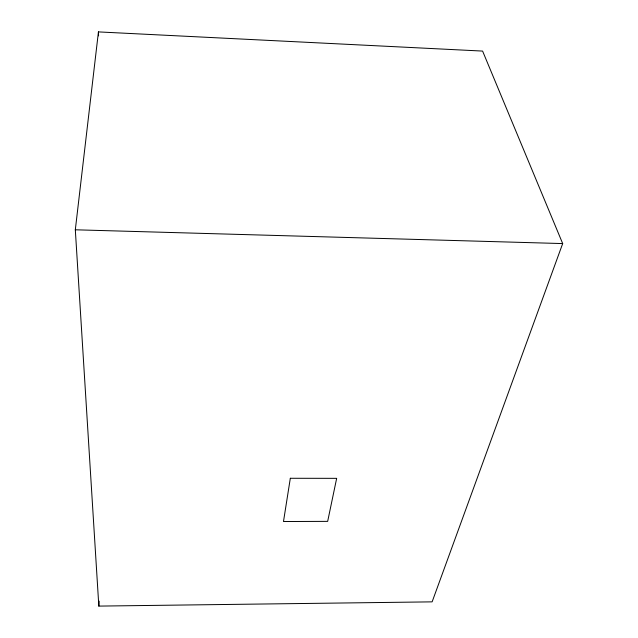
<?xml version="1.0" encoding="UTF-8"?>
<svg xmlns="http://www.w3.org/2000/svg" width="638" height="638" viewBox="0 0 638 638"><rect width="100%" height="100%" fill="white"/><g stroke="black" fill="none" stroke-linecap="round" stroke-linejoin="round"><path stroke-width="0.96" d="M98.834 606.1L75.316 229.792L98.435 31.9L482.599 51.08L562.684 243.572L432.125 601.857L98.834 606.1L99.153 601.14M75.316 229.792L562.684 243.572M98.435 31.9L98.579 35.88M290.322 478.277L283.487 521.525L327.669 521.366L336.665 478.34L290.322 478.277"/></g></svg>
